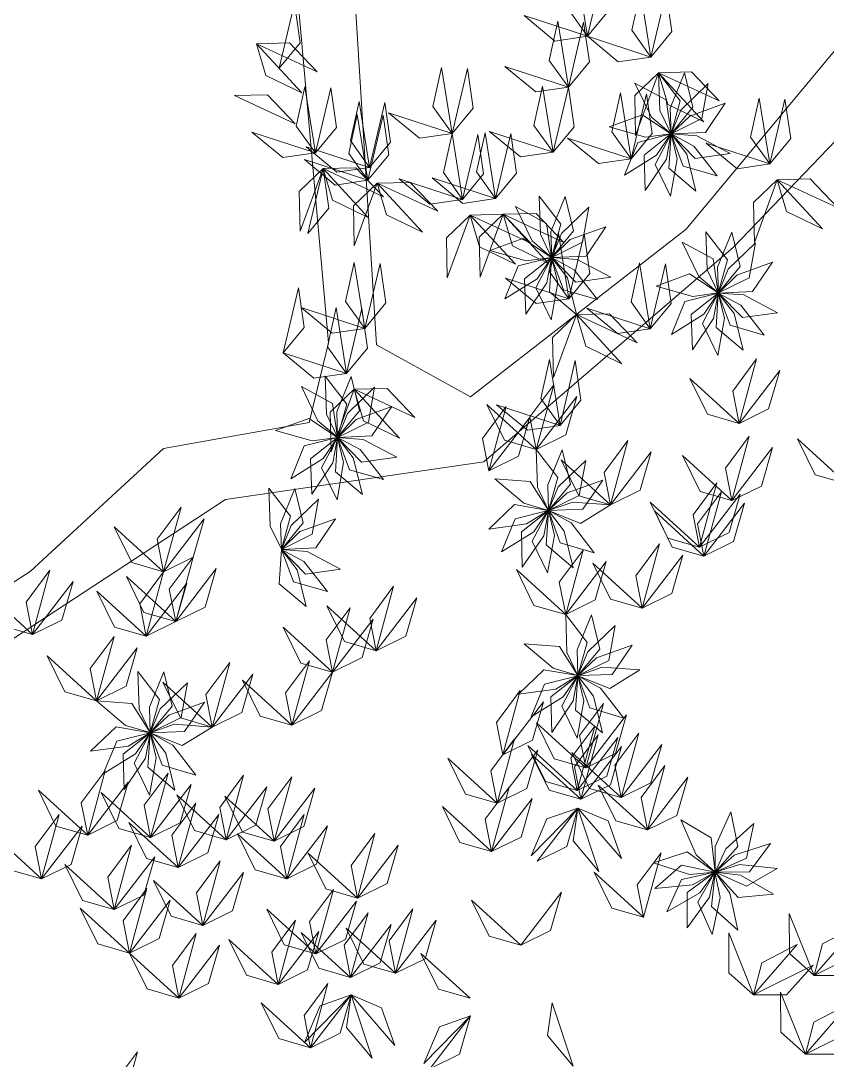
# Model space of a CAD drawing. Header units: millimetres. Extents: x 930 to 6336, y 2219 to 4338.
# Drawn here: x 1311.6 to 1384.1, y 4178.7 to 4272 of the extents above; entities that cross this region are included whole.
import ezdxf

# ---------------------------------------------------------------- set-up
doc = ezdxf.new("R2010")
doc.units = ezdxf.units.MM
doc.layers.add('piante', color=102, linetype='Continuous', lineweight=18)

msp = doc.modelspace()

# ---------------------------------------------------------------- linework, layer by layer
at = {"layer": 'piante', "linetype": 'Continuous', "lineweight": 0}
for points in [[(1391.15, 4277.055), (1371.42, 4253.333), (1352.044, 4238.253), (1343.578, 4242.929), (1340.967, 4284.883)], [(1336.292, 4276.416), (1339.256, 4243.106), (1337.52, 4235.962), (1324.437, 4233.612), (1312.441, 4222.56), (1297.623, 4213.066), (1289.038, 4214.861), (1275.695, 4241.381), (1279.402, 4261.431), (1287.313, 4278.423)], [(1397.895, 4159.897), (1371.729, 4155.197), (1339.388, 4140.649), (1313.895, 4117.162), (1305.37, 4120.398), (1304.874, 4143.506), (1299.997, 4165.35), (1295.238, 4190.076), (1300.209, 4205.745), (1309.265, 4215.475), (1330.023, 4229.055), (1353.248, 4232.432), (1375.683, 4251.715), (1398.294, 4275.319)]]:
    msp.add_lwpolyline(points, dxfattribs=at)
at = {"layer": 'piante', "lineweight": 0}
for points in [[(1362.556, 4270.654), (1360.84, 4273.071), (1361.608, 4276.576), (1362.556, 4270.654)], [(1362.556, 4270.654), (1364.443, 4272.94), (1363.931, 4276.492), (1362.556, 4270.654)], [(1368.258, 4268.793), (1366.542, 4271.21), (1367.31, 4274.715), (1368.258, 4268.793)], [(1368.258, 4268.793), (1370.145, 4271.079), (1369.633, 4274.631), (1368.258, 4268.793)], [(1334.835, 4267.784), (1336.723, 4270.07), (1336.211, 4273.622), (1334.835, 4267.784)], [(1362.556, 4270.654), (1359.622, 4270.23), (1356.854, 4272.514), (1362.556, 4270.654)], [(1360.832, 4266.075), (1359.115, 4268.492), (1359.883, 4271.998), (1360.832, 4266.075)], [(1360.832, 4266.075), (1362.719, 4268.361), (1362.207, 4271.913), (1360.832, 4266.075)], [(1332.801, 4269.987), (1335.764, 4270.057), (1338.24, 4267.46), (1332.801, 4269.987)], [(1368.258, 4268.793), (1365.324, 4268.369), (1362.556, 4270.654), (1368.258, 4268.793)], [(1332.801, 4269.987), (1333.64, 4267.144), (1336.87, 4265.581), (1332.801, 4269.987)], [(1350.377, 4261.922), (1348.661, 4264.339), (1349.429, 4267.845), (1350.377, 4261.922)], [(1350.377, 4261.922), (1352.264, 4264.209), (1351.752, 4267.76), (1350.377, 4261.922)], [(1360.832, 4266.075), (1357.898, 4265.652), (1355.13, 4267.936), (1360.832, 4266.075)], [(1368.943, 4267.382), (1366.797, 4265.337), (1366.882, 4261.75), (1368.943, 4267.382)], [(1368.943, 4267.382), (1371.907, 4267.453), (1374.383, 4264.855), (1368.943, 4267.382)], [(1368.943, 4267.382), (1369.062, 4263.976), (1370.066, 4261.899), (1370.896, 4264.87), (1368.943, 4267.382)], [(1368.943, 4267.382), (1369.783, 4264.539), (1373.013, 4262.977), (1368.943, 4267.382)], [(1371.274, 4267.364), (1369.997, 4264.203), (1370.07, 4261.898), (1372.036, 4264.274), (1371.274, 4267.364)], [(1366.806, 4266.452), (1368.301, 4263.388), (1370.063, 4261.9), (1369.612, 4264.951), (1366.806, 4266.452)], [(1373.395, 4266.398), (1370.943, 4264.03), (1370.072, 4261.895), (1372.835, 4263.266), (1373.395, 4266.398)], [(1330.827, 4265.328), (1333.791, 4265.398), (1336.267, 4262.801), (1330.827, 4265.328)], [(1338.092, 4260.176), (1336.376, 4262.593), (1337.144, 4266.099), (1338.092, 4260.176)], [(1338.092, 4260.176), (1339.979, 4262.463), (1339.467, 4266.015), (1338.092, 4260.176)], [(1359.457, 4260.237), (1357.74, 4262.654), (1358.508, 4266.159), (1359.457, 4260.237)], [(1359.457, 4260.237), (1361.344, 4262.523), (1360.832, 4266.075), (1359.457, 4260.237)], [(1366.468, 4259.648), (1364.751, 4262.065), (1365.519, 4265.57), (1366.468, 4259.648)], [(1366.468, 4259.648), (1368.355, 4261.934), (1367.843, 4265.486), (1366.468, 4259.648)], [(1342.965, 4258.868), (1341.249, 4261.285), (1342.017, 4264.79), (1342.965, 4258.868)], [(1342.965, 4258.868), (1344.852, 4261.154), (1344.341, 4264.706), (1342.965, 4258.868)], [(1374.94, 4264.654), (1371.738, 4263.488), (1370.073, 4261.891), (1373.155, 4262.02), (1374.94, 4264.654)], [(1378.931, 4259.181), (1377.215, 4261.598), (1377.983, 4265.104), (1378.931, 4259.181)], [(1378.931, 4259.181), (1380.819, 4261.468), (1380.307, 4265.019), (1378.931, 4259.181)], [(1342.81, 4257.716), (1341.093, 4260.133), (1341.861, 4263.638), (1342.81, 4257.716)], [(1342.81, 4257.716), (1344.697, 4260.002), (1344.185, 4263.554), (1342.81, 4257.716)], [(1350.377, 4261.922), (1347.443, 4261.499), (1344.675, 4263.783), (1350.377, 4261.922)], [(1364.495, 4262.522), (1367.771, 4261.583), (1370.056, 4261.896), (1367.487, 4263.603), (1364.495, 4262.522)], [(1338.092, 4260.176), (1335.158, 4259.753), (1332.39, 4262.037), (1338.092, 4260.176)], [(1351.325, 4256), (1349.609, 4258.417), (1350.377, 4261.922), (1351.325, 4256)], [(1351.325, 4256), (1353.212, 4258.286), (1352.7, 4261.838), (1351.325, 4256)], [(1354.289, 4256.07), (1352.573, 4258.487), (1353.341, 4261.993), (1354.289, 4256.07)], [(1359.457, 4260.237), (1356.523, 4259.814), (1353.755, 4262.098), (1359.457, 4260.237)], [(1354.289, 4256.07), (1356.176, 4258.357), (1355.664, 4261.909), (1354.289, 4256.07)], [(1365.868, 4258.174), (1368.759, 4259.981), (1370.055, 4261.889), (1367.068, 4261.122), (1365.868, 4258.174)], [(1367.743, 4256.789), (1369.648, 4259.615), (1370.057, 4261.885), (1367.639, 4259.969), (1367.743, 4256.789)], [(1370.018, 4256.286), (1370.61, 4259.643), (1370.06, 4261.883), (1368.63, 4259.149), (1370.018, 4256.286)], [(1372.302, 4256.752), (1371.477, 4260.059), (1370.063, 4261.882), (1369.869, 4258.803), (1372.302, 4256.752)], [(1374.198, 4258.107), (1372.1, 4260.792), (1370.067, 4261.882), (1371.142, 4258.991), (1374.198, 4258.107)], [(1375.38, 4260.115), (1372.371, 4261.715), (1370.07, 4261.884), (1372.228, 4259.68), (1375.38, 4260.115)], [(1342.965, 4258.868), (1340.031, 4258.444), (1337.264, 4260.728), (1342.965, 4258.868)], [(1366.468, 4259.648), (1363.534, 4259.225), (1360.766, 4261.509), (1366.468, 4259.648)], [(1378.931, 4259.181), (1375.997, 4258.758), (1373.23, 4261.042), (1378.931, 4259.181)], [(1342.81, 4257.716), (1339.875, 4257.293), (1337.108, 4259.577), (1342.81, 4257.716)], [(1338.778, 4258.766), (1336.631, 4256.721), (1336.717, 4253.134), (1338.778, 4258.766)], [(1337.402, 4252.928), (1339.29, 4255.214), (1338.778, 4258.766), (1337.402, 4252.928)], [(1338.778, 4258.766), (1341.741, 4258.837), (1344.217, 4256.239), (1338.778, 4258.766)], [(1338.778, 4258.766), (1339.617, 4255.923), (1342.847, 4254.36), (1338.778, 4258.766)], [(1354.289, 4256.07), (1351.355, 4255.647), (1348.587, 4257.931), (1354.289, 4256.07)], [(1343.651, 4257.457), (1341.505, 4255.412), (1341.59, 4251.825), (1343.651, 4257.457)], [(1343.651, 4257.457), (1346.614, 4257.528), (1349.09, 4254.93), (1343.651, 4257.457)], [(1343.651, 4257.457), (1344.49, 4254.614), (1347.72, 4253.052), (1343.651, 4257.457)], [(1351.325, 4256), (1348.391, 4255.577), (1345.623, 4257.861), (1351.325, 4256)], [(1379.617, 4257.771), (1377.471, 4255.726), (1377.556, 4252.138), (1379.617, 4257.771)], [(1379.617, 4257.771), (1382.58, 4257.842), (1385.056, 4255.244), (1379.617, 4257.771)], [(1379.617, 4257.771), (1380.456, 4254.928), (1383.686, 4253.365), (1379.617, 4257.771)], [(1358.207, 4256.278), (1358.326, 4252.872), (1359.33, 4250.795), (1360.16, 4253.766), (1358.207, 4256.278)], [(1360.538, 4256.259), (1359.261, 4253.099), (1359.334, 4250.794), (1361.3, 4253.17), (1360.538, 4256.259)], [(1356.07, 4255.348), (1357.565, 4252.284), (1359.327, 4250.796), (1358.876, 4253.847), (1356.07, 4255.348)], [(1362.659, 4255.294), (1360.207, 4252.926), (1359.336, 4250.791), (1362.099, 4252.162), (1362.659, 4255.294)], [(1352.011, 4254.59), (1349.864, 4252.545), (1349.949, 4248.957), (1352.011, 4254.59)], [(1352.011, 4254.59), (1354.974, 4254.66), (1357.45, 4252.063), (1352.011, 4254.59)], [(1352.011, 4254.59), (1352.85, 4251.747), (1356.08, 4250.184), (1352.011, 4254.59)], [(1354.974, 4254.66), (1352.828, 4252.615), (1352.913, 4249.028), (1354.974, 4254.66)], [(1354.974, 4254.66), (1357.938, 4254.731), (1360.414, 4252.133), (1354.974, 4254.66)], [(1354.974, 4254.66), (1355.813, 4251.817), (1359.044, 4250.254), (1354.974, 4254.66)], [(1364.205, 4253.55), (1361.002, 4252.384), (1359.337, 4250.787), (1362.419, 4250.916), (1364.205, 4253.55)], [(1353.759, 4251.418), (1357.035, 4250.479), (1359.32, 4250.792), (1356.751, 4252.499), (1353.759, 4251.418)], [(1360.881, 4247.058), (1359.164, 4249.475), (1359.932, 4252.981), (1360.881, 4247.058)], [(1360.881, 4247.058), (1362.768, 4249.344), (1362.256, 4252.896), (1360.881, 4247.058)], [(1373.19, 4253.081), (1373.309, 4249.675), (1374.313, 4247.598), (1375.143, 4250.569), (1373.19, 4253.081)], [(1375.52, 4253.062), (1374.244, 4249.902), (1374.316, 4247.596), (1376.282, 4249.973), (1375.52, 4253.062)], [(1371.053, 4252.151), (1372.547, 4249.087), (1374.309, 4247.598), (1373.859, 4250.65), (1371.053, 4252.151)], [(1377.642, 4252.097), (1375.19, 4249.729), (1374.318, 4247.593), (1377.081, 4248.965), (1377.642, 4252.097)], [(1355.132, 4247.07), (1358.023, 4248.877), (1359.319, 4250.784), (1356.332, 4250.018), (1355.132, 4247.07)], [(1357.007, 4245.685), (1358.912, 4248.511), (1359.321, 4250.781), (1356.903, 4248.865), (1357.007, 4245.685)], [(1359.282, 4245.182), (1359.874, 4248.539), (1359.324, 4250.779), (1357.895, 4248.045), (1359.282, 4245.182)], [(1361.566, 4245.648), (1360.741, 4248.955), (1359.327, 4250.778), (1359.133, 4247.699), (1361.566, 4245.648)], [(1363.462, 4247.002), (1361.364, 4249.688), (1359.331, 4250.778), (1360.406, 4247.887), (1363.462, 4247.002)], [(1364.644, 4249.011), (1361.635, 4250.611), (1359.334, 4250.78), (1361.492, 4248.576), (1364.644, 4249.011)], [(1342.527, 4244.416), (1340.81, 4246.833), (1341.578, 4250.339), (1342.527, 4244.416)], [(1342.527, 4244.416), (1344.414, 4246.703), (1343.902, 4250.254), (1342.527, 4244.416)], [(1368.186, 4244.367), (1366.469, 4246.784), (1367.237, 4250.29), (1368.186, 4244.367)], [(1368.186, 4244.367), (1370.073, 4246.654), (1369.561, 4250.205), (1368.186, 4244.367)], [(1379.187, 4250.352), (1375.984, 4249.186), (1374.319, 4247.59), (1377.401, 4247.719), (1379.187, 4250.352)], [(1360.881, 4247.058), (1357.947, 4246.635), (1355.179, 4248.919), (1360.881, 4247.058)], [(1368.741, 4248.221), (1372.018, 4247.281), (1374.303, 4247.594), (1371.734, 4249.302), (1368.741, 4248.221)], [(1335.194, 4242.215), (1337.081, 4244.501), (1336.569, 4248.053), (1335.194, 4242.215)], [(1370.115, 4243.873), (1373.005, 4245.679), (1374.302, 4247.587), (1371.314, 4246.82), (1370.115, 4243.873)], [(1371.989, 4242.488), (1373.895, 4245.314), (1374.303, 4247.584), (1371.886, 4245.668), (1371.989, 4242.488)], [(1374.265, 4241.985), (1374.857, 4245.341), (1374.306, 4247.582), (1372.877, 4244.848), (1374.265, 4241.985)], [(1376.548, 4242.451), (1375.724, 4245.758), (1374.31, 4247.581), (1374.116, 4244.502), (1376.548, 4242.451)], [(1378.445, 4243.805), (1376.346, 4246.491), (1374.314, 4247.581), (1375.389, 4244.69), (1378.445, 4243.805)], [(1379.627, 4245.814), (1376.617, 4247.414), (1374.317, 4247.583), (1376.475, 4245.379), (1379.627, 4245.814)], [(1342.527, 4244.416), (1339.593, 4243.993), (1336.825, 4246.277), (1342.527, 4244.416)], [(1340.896, 4240.354), (1339.179, 4242.771), (1339.947, 4246.277), (1340.896, 4240.354)], [(1340.896, 4240.354), (1342.783, 4242.64), (1342.271, 4246.192), (1340.896, 4240.354)], [(1368.186, 4244.367), (1365.252, 4243.944), (1362.484, 4246.228), (1368.186, 4244.367)], [(1361.566, 4245.648), (1359.42, 4243.603), (1359.505, 4240.015), (1361.566, 4245.648)], [(1361.566, 4245.648), (1364.529, 4245.719), (1367.005, 4243.121), (1361.566, 4245.648)], [(1361.566, 4245.648), (1362.405, 4242.805), (1365.636, 4241.242), (1361.566, 4245.648)], [(1340.896, 4240.354), (1337.962, 4239.931), (1335.194, 4242.215), (1340.896, 4240.354)], [(1360.082, 4235.689), (1358.365, 4238.106), (1359.133, 4241.611), (1360.082, 4235.689)], [(1360.082, 4235.689), (1361.969, 4237.975), (1361.457, 4241.527), (1360.082, 4235.689)], [(1376.178, 4235.875), (1375.606, 4238.784), (1377.747, 4241.664), (1376.178, 4235.875)], [(1376.178, 4235.875), (1378.838, 4237.184), (1379.831, 4240.632), (1376.178, 4235.875)], [(1338.967, 4240.111), (1339.086, 4236.705), (1340.09, 4234.628), (1340.92, 4237.599), (1338.967, 4240.111)], [(1341.297, 4240.092), (1340.021, 4236.932), (1340.093, 4234.627), (1342.06, 4237.003), (1341.297, 4240.092)], [(1357.945, 4233.545), (1357.373, 4236.454), (1359.514, 4239.334), (1357.945, 4233.545)], [(1376.178, 4235.875), (1373.329, 4236.695), (1371.744, 4239.915), (1376.178, 4235.875)], [(1336.83, 4239.181), (1338.324, 4236.117), (1340.086, 4234.629), (1339.636, 4237.68), (1336.83, 4239.181)], [(1341.581, 4238.944), (1339.435, 4236.899), (1339.52, 4233.311), (1341.581, 4238.944)], [(1343.419, 4239.127), (1340.967, 4236.759), (1340.096, 4234.624), (1342.859, 4235.995), (1343.419, 4239.127)], [(1341.581, 4238.944), (1344.544, 4239.014), (1347.02, 4236.417), (1341.581, 4238.944)], [(1341.581, 4238.944), (1342.42, 4236.101), (1345.651, 4234.538), (1341.581, 4238.944)], [(1344.964, 4237.383), (1341.761, 4236.217), (1340.097, 4234.62), (1343.178, 4234.749), (1344.964, 4237.383)], [(1353.688, 4231.621), (1353.117, 4234.53), (1355.257, 4237.41), (1353.688, 4231.621)], [(1357.945, 4233.545), (1355.096, 4234.365), (1353.511, 4237.585), (1357.945, 4233.545)], [(1360.082, 4235.689), (1357.148, 4235.266), (1354.38, 4237.55), (1360.082, 4235.689)], [(1357.945, 4233.545), (1360.605, 4234.854), (1361.598, 4238.302), (1357.945, 4233.545)], [(1334.518, 4235.251), (1337.795, 4234.312), (1340.08, 4234.625), (1337.511, 4236.332), (1334.518, 4235.251)], [(1353.688, 4231.621), (1356.348, 4232.93), (1357.341, 4236.378), (1353.688, 4231.621)], [(1335.892, 4230.903), (1338.782, 4232.71), (1340.079, 4234.618), (1337.091, 4233.851), (1335.892, 4230.903)], [(1337.766, 4229.518), (1339.672, 4232.344), (1340.081, 4234.614), (1337.663, 4232.698), (1337.766, 4229.518)], [(1340.042, 4229.015), (1340.634, 4232.372), (1340.083, 4234.612), (1338.654, 4231.878), (1340.042, 4229.015)], [(1342.326, 4229.481), (1341.501, 4232.788), (1340.087, 4234.611), (1339.893, 4231.532), (1342.326, 4229.481)], [(1344.222, 4230.836), (1342.124, 4233.521), (1340.091, 4234.611), (1341.166, 4231.72), (1344.222, 4230.836)], [(1345.404, 4232.844), (1342.394, 4234.444), (1340.094, 4234.613), (1342.252, 4232.409), (1345.404, 4232.844)], [(1375.528, 4228.944), (1374.956, 4231.853), (1377.097, 4234.733), (1375.528, 4228.944)], [(1364.621, 4228.563), (1364.05, 4231.472), (1366.191, 4234.352), (1364.621, 4228.563)], [(1375.528, 4228.944), (1378.187, 4230.253), (1379.18, 4233.701), (1375.528, 4228.944)], [(1385.871, 4230.444), (1383.022, 4231.264), (1381.437, 4234.484), (1385.871, 4230.444)], [(1357.945, 4233.545), (1358.048, 4230.138), (1359.043, 4228.057), (1359.886, 4231.024), (1357.945, 4233.545)], [(1360.275, 4233.515), (1358.984, 4230.361), (1359.046, 4228.055), (1361.023, 4230.422), (1360.275, 4233.515)], [(1364.621, 4228.563), (1367.281, 4229.872), (1368.274, 4233.32), (1364.621, 4228.563)], [(1375.528, 4228.944), (1372.679, 4229.764), (1371.094, 4232.984), (1375.528, 4228.944)], [(1362.392, 4232.54), (1359.93, 4230.184), (1359.048, 4228.052), (1361.818, 4229.411), (1362.392, 4232.54)], [(1364.621, 4228.563), (1361.773, 4229.383), (1360.188, 4232.602), (1364.621, 4228.563)], [(1354.222, 4230.912), (1356.823, 4228.709), (1359.035, 4228.056), (1357.395, 4230.668), (1354.222, 4230.912)], [(1333.911, 4230.048), (1334.03, 4226.642), (1335.034, 4224.565), (1335.864, 4227.536), (1333.911, 4230.048)], [(1336.242, 4230.029), (1334.965, 4226.869), (1335.038, 4224.563), (1337.004, 4226.94), (1336.242, 4230.029)], [(1363.93, 4230.788), (1360.721, 4229.637), (1359.049, 4228.048), (1362.132, 4228.163), (1363.93, 4230.788)], [(1372.623, 4224.755), (1372.051, 4227.664), (1374.192, 4230.544), (1372.623, 4224.755)], [(1338.363, 4229.064), (1335.912, 4226.696), (1335.04, 4224.56), (1337.803, 4225.932), (1338.363, 4229.064)], [(1373.025, 4223.949), (1372.454, 4226.858), (1374.594, 4229.738), (1373.025, 4223.949)], [(1372.623, 4224.755), (1375.283, 4226.064), (1376.276, 4229.513), (1372.623, 4224.755)], [(1324.443, 4222.555), (1323.871, 4225.464), (1326.012, 4228.344), (1324.443, 4222.555)], [(1353.688, 4226.384), (1357.065, 4226.843), (1359.031, 4228.05), (1355.993, 4228.578), (1353.688, 4226.384)], [(1354.828, 4224.351), (1357.726, 4226.144), (1359.032, 4228.046), (1356.04, 4227.293), (1354.828, 4224.351)], [(1356.695, 4222.957), (1358.614, 4225.774), (1359.033, 4228.043), (1356.607, 4226.138), (1356.695, 4222.957)], [(1358.969, 4222.444), (1359.576, 4225.798), (1359.036, 4228.04), (1357.594, 4225.313), (1358.969, 4222.444)], [(1361.254, 4222.899), (1360.445, 4226.21), (1359.04, 4228.039), (1358.832, 4224.962), (1361.254, 4222.899)], [(1363.157, 4224.245), (1361.071, 4226.94), (1359.043, 4228.04), (1360.105, 4225.144), (1363.157, 4224.245)], [(1364.621, 4228.563), (1361.222, 4228.816), (1359.049, 4228.045), (1361.911, 4226.896), (1364.621, 4228.563)], [(1372.623, 4224.755), (1369.774, 4225.575), (1368.189, 4228.795), (1372.623, 4224.755)], [(1373.025, 4223.949), (1375.685, 4225.258), (1376.678, 4228.706), (1373.025, 4223.949)], [(1324.443, 4222.555), (1327.103, 4223.864), (1328.096, 4227.313), (1324.443, 4222.555)], [(1339.909, 4227.319), (1336.706, 4226.153), (1335.041, 4224.557), (1338.123, 4224.686), (1339.909, 4227.319)], [(1373.025, 4223.949), (1370.176, 4224.769), (1368.592, 4227.989), (1373.025, 4223.949)], [(1324.443, 4222.555), (1321.594, 4223.375), (1320.009, 4226.595), (1324.443, 4222.555)], [(1337.27, 4219.418), (1336.445, 4222.725), (1335.031, 4224.547), (1334.838, 4221.469), (1337.27, 4219.418)], [(1339.167, 4220.772), (1337.068, 4223.458), (1335.035, 4224.548), (1336.11, 4221.657), (1339.167, 4220.772)], [(1340.348, 4222.781), (1337.339, 4224.381), (1335.038, 4224.55), (1337.196, 4222.346), (1340.348, 4222.781)], [(1360.593, 4218.713), (1360.021, 4221.622), (1362.162, 4224.502), (1360.593, 4218.713)], [(1367.46, 4219.279), (1366.889, 4222.188), (1369.029, 4225.068), (1367.46, 4219.279)], [(1325.534, 4218.075), (1324.962, 4220.984), (1327.103, 4223.864), (1325.534, 4218.075)], [(1360.593, 4218.713), (1363.253, 4220.022), (1364.246, 4223.47), (1360.593, 4218.713)], [(1367.46, 4219.279), (1370.12, 4220.587), (1371.113, 4224.036), (1367.46, 4219.279)], [(1312.653, 4216.904), (1312.081, 4219.813), (1314.222, 4222.693), (1312.653, 4216.904)], [(1322.874, 4216.766), (1322.302, 4219.675), (1324.443, 4222.555), (1322.874, 4216.766)], [(1325.534, 4218.075), (1328.193, 4219.384), (1329.186, 4222.833), (1325.534, 4218.075)], [(1360.593, 4218.713), (1357.744, 4219.533), (1356.159, 4222.753), (1360.593, 4218.713)], [(1367.46, 4219.279), (1364.611, 4220.099), (1363.027, 4223.318), (1367.46, 4219.279)], [(1312.653, 4216.904), (1315.313, 4218.213), (1316.306, 4221.661), (1312.653, 4216.904)], [(1325.534, 4218.075), (1322.685, 4218.895), (1321.1, 4222.115), (1325.534, 4218.075)], [(1322.874, 4216.766), (1325.534, 4218.075), (1326.526, 4221.524), (1322.874, 4216.766)], [(1312.653, 4216.904), (1309.804, 4217.724), (1308.219, 4220.943), (1312.653, 4216.904)], [(1322.874, 4216.766), (1320.025, 4217.586), (1318.44, 4220.806), (1322.874, 4216.766)], [(1343.557, 4215.455), (1342.985, 4218.364), (1345.126, 4221.244), (1343.557, 4215.455)], [(1343.557, 4215.455), (1346.217, 4216.764), (1347.21, 4220.212), (1343.557, 4215.455)], [(1339.64, 4213.528), (1339.069, 4216.437), (1341.209, 4219.317), (1339.64, 4213.528)], [(1343.557, 4215.455), (1340.708, 4216.275), (1339.123, 4219.495), (1343.557, 4215.455)], [(1360.593, 4218.713), (1360.696, 4215.306), (1361.691, 4213.225), (1362.534, 4216.192), (1360.593, 4218.713)], [(1339.64, 4213.528), (1342.3, 4214.837), (1343.293, 4218.285), (1339.64, 4213.528)], [(1362.923, 4218.683), (1361.632, 4215.529), (1361.694, 4213.223), (1363.671, 4215.59), (1362.923, 4218.683)], [(1339.64, 4213.528), (1336.791, 4214.348), (1335.207, 4217.568), (1339.64, 4213.528)], [(1365.04, 4217.708), (1362.578, 4215.352), (1361.696, 4213.22), (1364.465, 4214.579), (1365.04, 4217.708)], [(1318.422, 4210.952), (1317.85, 4213.861), (1319.991, 4216.741), (1318.422, 4210.952)], [(1356.87, 4216.08), (1359.471, 4213.877), (1361.683, 4213.224), (1360.043, 4215.836), (1356.87, 4216.08)], [(1366.577, 4215.956), (1363.369, 4214.805), (1361.697, 4213.216), (1364.779, 4213.331), (1366.577, 4215.956)], [(1318.422, 4210.952), (1315.573, 4211.772), (1313.988, 4214.992), (1318.422, 4210.952)], [(1318.422, 4210.952), (1321.082, 4212.261), (1322.074, 4215.709), (1318.422, 4210.952)], [(1328.821, 4208.603), (1328.249, 4211.512), (1330.39, 4214.392), (1328.821, 4208.603)], [(1335.987, 4208.771), (1335.416, 4211.68), (1337.557, 4214.56), (1335.987, 4208.771)], [(1322.144, 4213.585), (1322.248, 4210.178), (1323.242, 4208.097), (1324.085, 4211.064), (1322.144, 4213.585)], [(1324.475, 4213.555), (1323.183, 4210.401), (1323.245, 4208.095), (1325.222, 4210.462), (1324.475, 4213.555)], [(1328.821, 4208.603), (1331.481, 4209.911), (1332.473, 4213.36), (1328.821, 4208.603)], [(1335.987, 4208.771), (1338.647, 4210.08), (1339.64, 4213.528), (1335.987, 4208.771)], [(1356.336, 4211.552), (1359.713, 4212.011), (1361.679, 4213.218), (1358.64, 4213.746), (1356.336, 4211.552)], [(1357.475, 4209.519), (1360.374, 4211.312), (1361.679, 4213.214), (1358.688, 4212.461), (1357.475, 4209.519)], [(1359.343, 4208.125), (1361.262, 4210.942), (1361.681, 4213.211), (1359.255, 4211.306), (1359.343, 4208.125)], [(1361.617, 4207.612), (1362.224, 4210.966), (1361.684, 4213.208), (1360.242, 4210.481), (1361.617, 4207.612)], [(1363.902, 4208.067), (1363.093, 4211.378), (1361.688, 4213.207), (1361.479, 4210.13), (1363.902, 4208.067)], [(1365.805, 4209.413), (1363.719, 4212.108), (1361.691, 4213.208), (1362.753, 4210.312), (1365.805, 4209.413)], [(1367.269, 4213.731), (1363.87, 4213.984), (1361.696, 4213.213), (1364.559, 4212.064), (1367.269, 4213.731)], [(1326.592, 4212.58), (1324.129, 4210.224), (1323.248, 4208.092), (1326.017, 4209.45), (1326.592, 4212.58)], [(1328.821, 4208.603), (1325.972, 4209.423), (1324.387, 4212.642), (1328.821, 4208.603)], [(1335.987, 4208.771), (1333.139, 4209.591), (1331.554, 4212.81), (1335.987, 4208.771)], [(1354.936, 4206.107), (1354.364, 4209.016), (1356.505, 4211.896), (1354.936, 4206.107)], [(1318.422, 4210.952), (1321.023, 4208.749), (1323.235, 4208.096), (1321.594, 4210.708), (1318.422, 4210.952)], [(1328.129, 4210.828), (1324.921, 4209.677), (1323.248, 4208.088), (1326.331, 4208.203), (1328.129, 4210.828)], [(1354.936, 4206.107), (1357.595, 4207.416), (1358.588, 4210.864), (1354.936, 4206.107)], [(1362.409, 4204.927), (1361.837, 4207.836), (1363.978, 4210.716), (1362.409, 4204.927)], [(1362.409, 4204.927), (1365.069, 4206.236), (1366.062, 4209.684), (1362.409, 4204.927)], [(1317.887, 4206.424), (1321.265, 4206.883), (1323.231, 4208.09), (1320.192, 4208.618), (1317.887, 4206.424)], [(1328.821, 4208.603), (1325.422, 4208.856), (1323.248, 4208.085), (1326.11, 4206.936), (1328.821, 4208.603)], [(1362.409, 4204.927), (1359.56, 4205.747), (1357.975, 4208.967), (1362.409, 4204.927)], [(1361.636, 4202.889), (1361.065, 4205.798), (1363.205, 4208.678), (1361.636, 4202.889)], [(1319.027, 4204.391), (1321.925, 4206.184), (1323.231, 4208.086), (1320.24, 4207.333), (1319.027, 4204.391)], [(1320.895, 4202.997), (1322.813, 4205.814), (1323.232, 4208.082), (1320.806, 4206.178), (1320.895, 4202.997)], [(1323.168, 4202.484), (1323.775, 4205.837), (1323.235, 4208.08), (1321.793, 4205.353), (1323.168, 4202.484)], [(1325.454, 4202.939), (1324.644, 4206.25), (1323.239, 4208.079), (1323.031, 4205.002), (1325.454, 4202.939)], [(1327.357, 4204.285), (1325.27, 4206.98), (1323.243, 4208.08), (1324.304, 4205.184), (1327.357, 4204.285)], [(1354.437, 4201.758), (1353.865, 4204.667), (1356.006, 4207.547), (1354.437, 4201.758)], [(1361.95, 4202.109), (1361.378, 4205.018), (1363.519, 4207.898), (1361.95, 4202.109)], [(1361.636, 4202.889), (1364.296, 4204.198), (1365.289, 4207.647), (1361.636, 4202.889)], [(1365.593, 4202.274), (1365.021, 4205.183), (1367.162, 4208.063), (1365.593, 4202.274)], [(1361.636, 4202.889), (1358.787, 4203.709), (1357.203, 4206.929), (1361.636, 4202.889)], [(1361.95, 4202.109), (1364.61, 4203.418), (1365.603, 4206.866), (1361.95, 4202.109)], [(1365.593, 4202.274), (1368.253, 4203.583), (1369.246, 4207.031), (1365.593, 4202.274)], [(1354.437, 4201.758), (1351.588, 4202.578), (1350.003, 4205.798), (1354.437, 4201.758)], [(1354.437, 4201.758), (1357.097, 4203.067), (1358.09, 4206.515), (1354.437, 4201.758)], [(1361.95, 4202.109), (1359.101, 4202.929), (1357.516, 4206.148), (1361.95, 4202.109)], [(1365.593, 4202.274), (1362.744, 4203.094), (1361.159, 4206.314), (1365.593, 4202.274)], [(1367.934, 4199.352), (1367.363, 4202.261), (1369.504, 4205.141), (1367.934, 4199.352)], [(1317.622, 4198.884), (1317.051, 4201.792), (1319.192, 4204.673), (1317.622, 4198.884)], [(1323.277, 4198.68), (1322.705, 4201.589), (1324.846, 4204.469), (1323.277, 4198.68)], [(1330.075, 4198.478), (1329.503, 4201.387), (1331.644, 4204.267), (1330.075, 4198.478)], [(1334.399, 4198.349), (1333.827, 4201.258), (1335.968, 4204.138), (1334.399, 4198.349)], [(1367.934, 4199.352), (1370.594, 4200.661), (1371.587, 4204.109), (1367.934, 4199.352)], [(1317.622, 4198.884), (1314.773, 4199.703), (1313.189, 4202.923), (1317.622, 4198.884)], [(1317.622, 4198.884), (1320.282, 4200.192), (1321.275, 4203.641), (1317.622, 4198.884)], [(1323.277, 4198.68), (1325.937, 4199.989), (1326.93, 4203.438), (1323.277, 4198.68)], [(1330.075, 4198.478), (1332.735, 4199.787), (1333.727, 4203.235), (1330.075, 4198.478)], [(1334.399, 4198.349), (1337.059, 4199.658), (1338.052, 4203.107), (1334.399, 4198.349)], [(1353.938, 4197.409), (1353.366, 4200.318), (1355.507, 4203.198), (1353.938, 4197.409)], [(1367.934, 4199.352), (1365.086, 4200.172), (1363.501, 4203.392), (1367.934, 4199.352)], [(1323.277, 4198.68), (1320.428, 4199.5), (1318.843, 4202.72), (1323.277, 4198.68)], [(1330.075, 4198.478), (1327.226, 4199.298), (1325.641, 4202.518), (1330.075, 4198.478)], [(1334.399, 4198.349), (1331.55, 4199.169), (1329.965, 4202.389), (1334.399, 4198.349)], [(1353.938, 4197.409), (1356.598, 4198.718), (1357.591, 4202.167), (1353.938, 4197.409)], [(1325.766, 4195.977), (1325.194, 4198.886), (1327.335, 4201.766), (1325.766, 4195.977)], [(1353.938, 4197.409), (1351.089, 4198.229), (1349.504, 4201.449), (1353.938, 4197.409)], [(1361.681, 4201.322), (1358.884, 4200.34), (1357.487, 4197.034), (1361.681, 4201.322)], [(1358.028, 4196.565), (1360.688, 4197.874), (1361.681, 4201.322), (1358.028, 4196.565)], [(1361.681, 4201.322), (1361.278, 4198.385), (1363.581, 4195.633), (1361.681, 4201.322)], [(1361.681, 4201.322), (1364.412, 4200.169), (1365.602, 4196.783), (1361.681, 4201.322)], [(1375.436, 4200.99), (1374.039, 4197.881), (1374.024, 4195.574), (1376.079, 4197.874), (1375.436, 4200.99)], [(1313.483, 4194.953), (1312.911, 4197.862), (1315.052, 4200.742), (1313.483, 4194.953)], [(1325.766, 4195.977), (1328.426, 4197.286), (1329.419, 4200.734), (1325.766, 4195.977)], [(1335.525, 4194.963), (1334.953, 4197.872), (1337.094, 4200.752), (1335.525, 4194.963)], [(1370.937, 4200.25), (1372.313, 4197.132), (1374.017, 4195.577), (1373.683, 4198.643), (1370.937, 4200.25)], [(1313.483, 4194.953), (1316.143, 4196.262), (1317.135, 4199.71), (1313.483, 4194.953)], [(1325.766, 4195.977), (1322.917, 4196.797), (1321.332, 4200.017), (1325.766, 4195.977)], [(1335.525, 4194.963), (1338.184, 4196.272), (1339.177, 4199.721), (1335.525, 4194.963)], [(1377.519, 4199.944), (1374.978, 4197.672), (1374.026, 4195.571), (1376.839, 4196.836), (1377.519, 4199.944)], [(1313.483, 4194.953), (1310.634, 4195.773), (1309.049, 4198.993), (1313.483, 4194.953)], [(1335.525, 4194.963), (1332.676, 4195.783), (1331.091, 4199.003), (1335.525, 4194.963)], [(1341.877, 4193.24), (1341.306, 4196.149), (1343.447, 4199.029), (1341.877, 4193.24)], [(1320.007, 4192.199), (1319.435, 4195.108), (1321.576, 4197.988), (1320.007, 4192.199)], [(1320.007, 4192.199), (1319.435, 4195.108), (1321.576, 4197.988), (1320.007, 4192.199)], [(1341.877, 4193.24), (1339.029, 4194.06), (1337.444, 4197.279), (1341.877, 4193.24)], [(1341.877, 4193.24), (1344.537, 4194.549), (1345.53, 4197.997), (1341.877, 4193.24)], [(1367.598, 4191.514), (1367.027, 4194.423), (1369.167, 4197.303), (1367.598, 4191.514)], [(1368.477, 4196.412), (1371.715, 4195.348), (1374.01, 4195.573), (1371.509, 4197.377), (1368.477, 4196.412)], [(1378.996, 4198.142), (1375.751, 4197.099), (1374.027, 4195.568), (1377.111, 4195.579), (1378.996, 4198.142)], [(1320.007, 4192.199), (1322.667, 4193.508), (1323.66, 4196.956), (1320.007, 4192.199)], [(1320.007, 4192.199), (1322.667, 4193.508), (1323.66, 4196.956), (1320.007, 4192.199)], [(1327.973, 4190.785), (1327.402, 4193.694), (1329.542, 4196.574), (1327.973, 4190.785)], [(1320.007, 4192.199), (1317.158, 4193.019), (1315.573, 4196.239), (1320.007, 4192.199)], [(1320.007, 4192.199), (1317.158, 4193.019), (1315.573, 4196.239), (1320.007, 4192.199)], [(1327.973, 4190.785), (1330.633, 4192.094), (1331.626, 4195.542), (1327.973, 4190.785)], [(1367.598, 4191.514), (1364.749, 4192.334), (1363.165, 4195.554), (1367.598, 4191.514)], [(1368.612, 4194.085), (1372.003, 4194.43), (1374.009, 4195.57), (1370.989, 4196.2), (1368.612, 4194.085)], [(1369.683, 4192.015), (1372.64, 4193.709), (1374.009, 4195.566), (1370.994, 4194.914), (1369.683, 4192.015)], [(1371.503, 4190.559), (1373.515, 4193.31), (1374.01, 4195.562), (1371.521, 4193.741), (1371.503, 4190.559)], [(1373.758, 4189.969), (1374.477, 4193.301), (1374.013, 4195.56), (1372.48, 4192.883), (1373.758, 4189.969)], [(1376.057, 4190.347), (1375.36, 4193.683), (1374.017, 4195.559), (1373.705, 4192.49), (1376.057, 4190.347)], [(1379.262, 4193.59), (1376.316, 4195.304), (1374.024, 4195.561), (1376.096, 4193.276), (1379.262, 4193.59)], [(1379.613, 4195.894), (1376.224, 4196.262), (1374.026, 4195.564), (1376.848, 4194.32), (1379.613, 4195.894)], [(1327.973, 4190.785), (1325.124, 4191.605), (1323.54, 4194.825), (1327.973, 4190.785)], [(1321.386, 4188.298), (1320.814, 4191.206), (1322.955, 4194.086), (1321.386, 4188.298)], [(1338.147, 4188.214), (1337.576, 4191.123), (1339.716, 4194.003), (1338.147, 4188.214)], [(1356.569, 4189.01), (1359.229, 4190.318), (1360.222, 4193.767), (1356.569, 4189.01)], [(1321.386, 4188.298), (1324.046, 4189.606), (1325.038, 4193.055), (1321.386, 4188.298)], [(1338.147, 4188.214), (1340.807, 4189.523), (1341.8, 4192.971), (1338.147, 4188.214)], [(1356.569, 4189.01), (1353.72, 4189.829), (1352.136, 4193.049), (1356.569, 4189.01)], [(1321.386, 4188.298), (1318.537, 4189.117), (1316.952, 4192.337), (1321.386, 4188.298)], [(1338.147, 4188.214), (1335.298, 4189.034), (1333.714, 4192.254), (1338.147, 4188.214)], [(1341.258, 4186.112), (1340.687, 4189.02), (1342.828, 4191.9), (1341.258, 4186.112)], [(1345.29, 4186.481), (1344.719, 4189.39), (1346.86, 4192.27), (1345.29, 4186.481)], [(1382.915, 4186.266), (1380.711, 4188.249), (1380.694, 4191.838), (1382.915, 4186.266)], [(1334.736, 4185.477), (1334.164, 4188.386), (1336.305, 4191.266), (1334.736, 4185.477)], [(1341.258, 4186.112), (1343.918, 4187.42), (1344.911, 4190.869), (1341.258, 4186.112)], [(1345.29, 4186.481), (1347.95, 4187.79), (1348.943, 4191.239), (1345.29, 4186.481)], [(1382.915, 4186.266), (1383.673, 4189.132), (1386.857, 4190.786), (1382.915, 4186.266)], [(1325.819, 4184.258), (1325.248, 4187.167), (1327.388, 4190.047), (1325.819, 4184.258)], [(1334.736, 4185.477), (1337.396, 4186.786), (1338.389, 4190.234), (1334.736, 4185.477)], [(1341.258, 4186.112), (1338.41, 4186.931), (1336.825, 4190.151), (1341.258, 4186.112)], [(1345.29, 4186.481), (1342.442, 4187.301), (1340.857, 4190.521), (1345.29, 4186.481)], [(1377.473, 4184.541), (1375.27, 4186.524), (1375.252, 4190.113), (1377.473, 4184.541)], [(1325.819, 4184.258), (1328.479, 4185.567), (1329.472, 4189.015), (1325.819, 4184.258)], [(1334.736, 4185.477), (1331.887, 4186.297), (1330.302, 4189.517), (1334.736, 4185.477)], [(1377.473, 4184.541), (1378.231, 4187.407), (1381.416, 4189.062), (1377.473, 4184.541)], [(1382.915, 4186.266), (1385.879, 4186.28), (1388.28, 4188.947), (1382.915, 4186.266)], [(1325.819, 4184.258), (1322.97, 4185.078), (1321.386, 4188.298), (1325.819, 4184.258)], [(1352.002, 4184.23), (1349.153, 4185.05), (1347.568, 4188.269), (1352.002, 4184.23)], [(1377.473, 4184.541), (1380.438, 4184.555), (1382.838, 4187.223), (1377.473, 4184.541)], [(1337.651, 4179.787), (1337.079, 4182.696), (1339.22, 4185.576), (1337.651, 4179.787)], [(1341.304, 4184.544), (1338.507, 4183.562), (1337.11, 4180.256), (1341.304, 4184.544)], [(1337.651, 4179.787), (1340.311, 4181.096), (1341.304, 4184.544), (1337.651, 4179.787)], [(1337.651, 4179.787), (1340.311, 4181.096), (1341.304, 4184.544), (1337.651, 4179.787)], [(1341.304, 4184.544), (1340.9, 4181.607), (1343.203, 4178.855), (1341.304, 4184.544)], [(1341.304, 4184.544), (1344.034, 4183.391), (1345.224, 4180.005), (1341.304, 4184.544)], [(1382.137, 4179.212), (1379.933, 4181.195), (1379.916, 4184.784), (1382.137, 4179.212)], [(1382.137, 4179.212), (1379.933, 4181.195), (1379.916, 4184.784), (1382.137, 4179.212)], [(1337.651, 4179.787), (1334.802, 4180.607), (1333.217, 4183.827), (1337.651, 4179.787)], [(1359.372, 4183.822), (1358.969, 4180.885), (1361.272, 4178.133), (1359.372, 4183.822)], [(1382.137, 4179.212), (1382.895, 4182.078), (1386.079, 4183.732), (1382.137, 4179.212)], [(1382.137, 4179.212), (1382.895, 4182.078), (1386.079, 4183.732), (1382.137, 4179.212)], [(1352.047, 4182.663), (1349.25, 4181.68), (1347.853, 4178.375), (1352.047, 4182.663)], [(1348.394, 4177.905), (1351.054, 4179.214), (1352.047, 4182.663), (1348.394, 4177.905)], [(1382.137, 4179.212), (1385.101, 4179.226), (1387.502, 4181.893), (1382.137, 4179.212)], [(1382.137, 4179.212), (1385.101, 4179.226), (1387.502, 4181.893), (1382.137, 4179.212)], [(1320.524, 4173.644), (1319.952, 4176.553), (1322.093, 4179.433), (1320.524, 4173.644)]]:
    msp.add_lwpolyline(points, dxfattribs=at)

doc.saveas('drawing.dxf')
